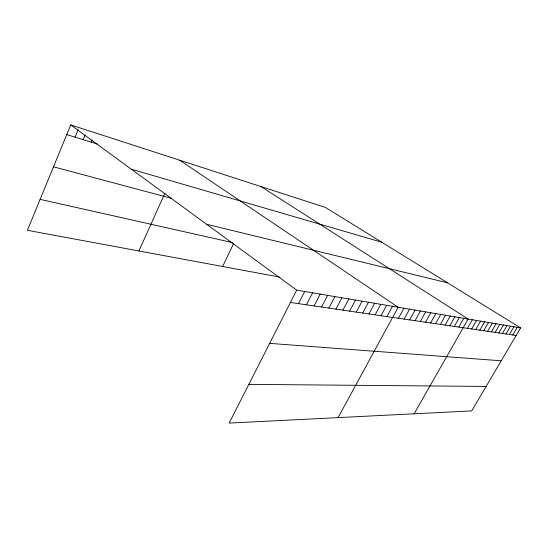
<?xml version="1.0" encoding="UTF-8"?>
<svg xmlns="http://www.w3.org/2000/svg" width="548" height="548" viewBox="0 0 548 548"><rect width="100%" height="100%" fill="white"/><g stroke="black" fill="none" stroke-linecap="round" stroke-linejoin="round"><path stroke-width="0.82" d="M520.6 327.903L296.694 290.139L229.16 423.097L471.712 410.897L520.6 327.903L325.478 207.466L70.74 124.903L27.4 230.304L280.035 277.144M75.076 137.164L78.124 129.801M83.228 139.699L85.2 134.966M91.215 142.179L92.201 139.836M138.911 250.977L164.941 193.17M222.611 266.499L233.578 243.641M298.537 303.654L304.75 291.495M306.428 304.811L312.586 292.817M314.107 305.935L320.217 294.105M321.587 307.031L327.642 295.358M328.875 308.092L334.883 296.578M335.979 309.134L341.938 297.769M342.904 310.147L348.809 298.927M349.658 311.134L355.515 300.057M356.248 312.1L362.057 301.16M362.673 313.038L368.441 302.243M368.955 313.956L374.668 303.291M375.079 314.853L380.75 304.318M381.065 315.73L386.689 305.318M386.909 316.58L392.491 306.298M338.075 417.617L398.163 307.25L179.765 160.242M398.43 318.265L403.917 308.223M404.102 319.094L409.548 309.175M409.644 319.909L415.042 310.1M415.062 320.696L420.412 311.004M420.357 321.471L425.666 311.887M425.529 322.231L430.803 312.757M430.598 322.971L435.824 313.607M435.55 323.697L440.736 314.429M440.4 324.402L445.545 315.244M445.147 325.101L450.25 316.038M449.792 325.779L454.861 316.812M454.34 326.444L459.368 317.573M458.799 327.094L463.786 318.32M414.124 413.795L468.115 319.046L260.964 186.56M467.444 328.362L472.355 319.765M471.636 328.971L476.513 320.464M475.746 329.574L480.582 321.155M479.774 330.163L484.576 321.827M483.726 330.745L488.494 322.484M487.604 331.307L492.337 323.135M491.405 331.869L496.104 323.772M495.139 332.41L499.803 324.395M498.803 332.944L503.427 325.005M502.393 333.472L506.989 325.608M505.927 333.992L510.489 326.197M509.387 334.499L513.921 326.772M512.791 334.992L517.291 327.341M248.833 384.367L486.124 386.436M269.657 343.37L501.221 360.796M290.433 302.469L516.134 335.486M40.127 199.356L232.421 242.559M206.651 224.29L447.565 282.823M53.505 166.818L171.743 198.41M131.301 169.188L381.771 242.216M66.76 134.582L97.482 144.124M70.74 124.903L296.694 290.139"/></g></svg>
